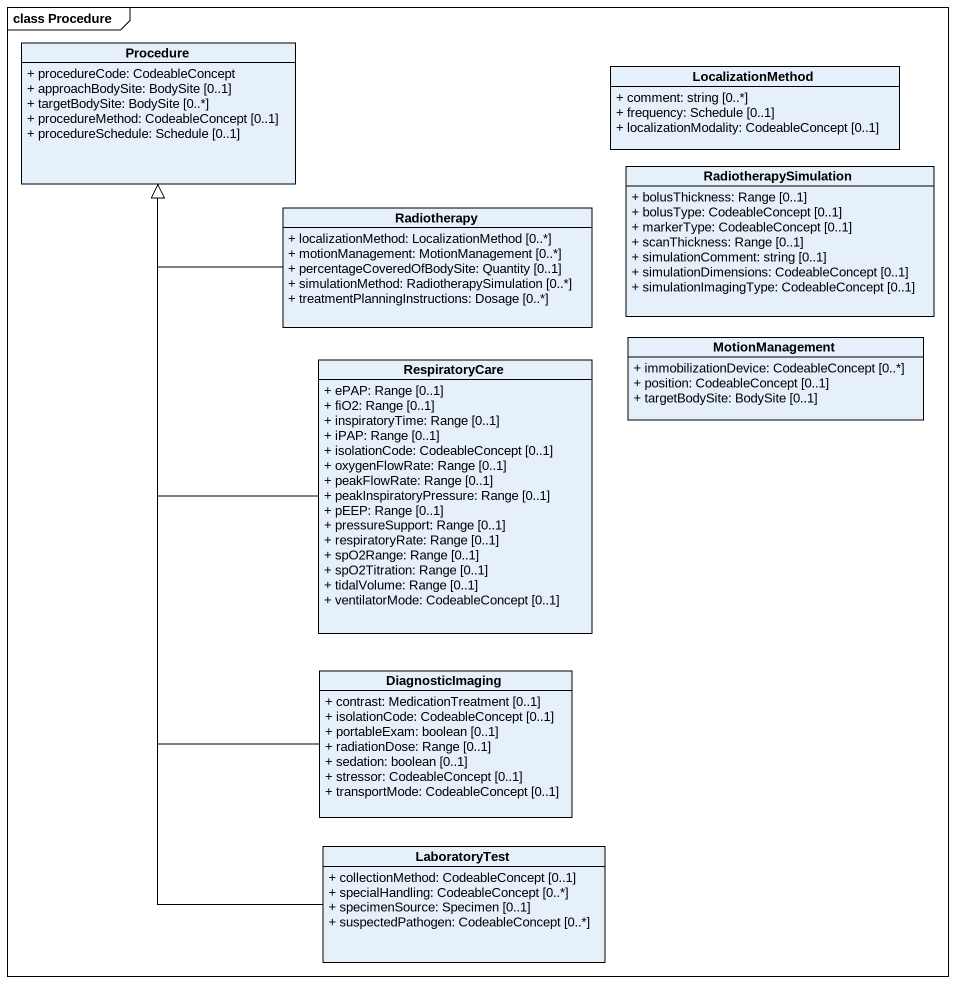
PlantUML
@startuml
mainframe class Procedure
hide circle
hide empty members
skinparam classAttributeIconSize 0
class Procedure {
  + procedureCode: CodeableConcept
  + approachBodySite: BodySite [0..1]
  + targetBodySite: BodySite [0..*]
  + procedureMethod: CodeableConcept [0..1]
  + procedureSchedule: Schedule [0..1]
}
class LocalizationMethod {
  + comment: string [0..*]
  + frequency: Schedule [0..1]
  + localizationModality: CodeableConcept [0..1]
}
class RadiotherapySimulation {
  + bolusThickness: Range [0..1]
  + bolusType: CodeableConcept [0..1]
  + markerType: CodeableConcept [0..1]
  + scanThickness: Range [0..1]
  + simulationComment: string [0..1]
  + simulationDimensions: CodeableConcept [0..1]
  + simulationImagingType: CodeableConcept [0..1]
}
class Radiotherapy {
  + localizationMethod: LocalizationMethod [0..*]
  + motionManagement: MotionManagement [0..*]
  + percentageCoveredOfBodySite: Quantity [0..1]
  + simulationMethod: RadiotherapySimulation [0..*]
  + treatmentPlanningInstructions: Dosage [0..*]
}
class MotionManagement {
  + immobilizationDevice: CodeableConcept [0..*]
  + position: CodeableConcept [0..1]
  + targetBodySite: BodySite [0..1]
}
class RespiratoryCare {
  + ePAP: Range [0..1]
  + fiO2: Range [0..1]
  + inspiratoryTime: Range [0..1]
  + iPAP: Range [0..1]
  + isolationCode: CodeableConcept [0..1]
  + oxygenFlowRate: Range [0..1]
  + peakFlowRate: Range [0..1]
  + peakInspiratoryPressure: Range [0..1]
  + pEEP: Range [0..1]
  + pressureSupport: Range [0..1]
  + respiratoryRate: Range [0..1]
  + spO2Range: Range [0..1]
  + spO2Titration: Range [0..1]
  + tidalVolume: Range [0..1]
  + ventilatorMode: CodeableConcept [0..1]
}
class DiagnosticImaging {
  + contrast: MedicationTreatment [0..1]
  + isolationCode: CodeableConcept [0..1]
  + portableExam: boolean [0..1]
  + radiationDose: Range [0..1]
  + sedation: boolean [0..1]
  + stressor: CodeableConcept [0..1]
  + transportMode: CodeableConcept [0..1]
}
class LaboratoryTest {
  + collectionMethod: CodeableConcept [0..1]
  + specialHandling: CodeableConcept [0..*]
  + specimenSource: Specimen [0..1]
  + suspectedPathogen: CodeableConcept [0..*]
}
Radiotherapy -left-|> Procedure
RespiratoryCare -up-|> Procedure
DiagnosticImaging -up-|> Procedure
LaboratoryTest -up-|> Procedure
@enduml
